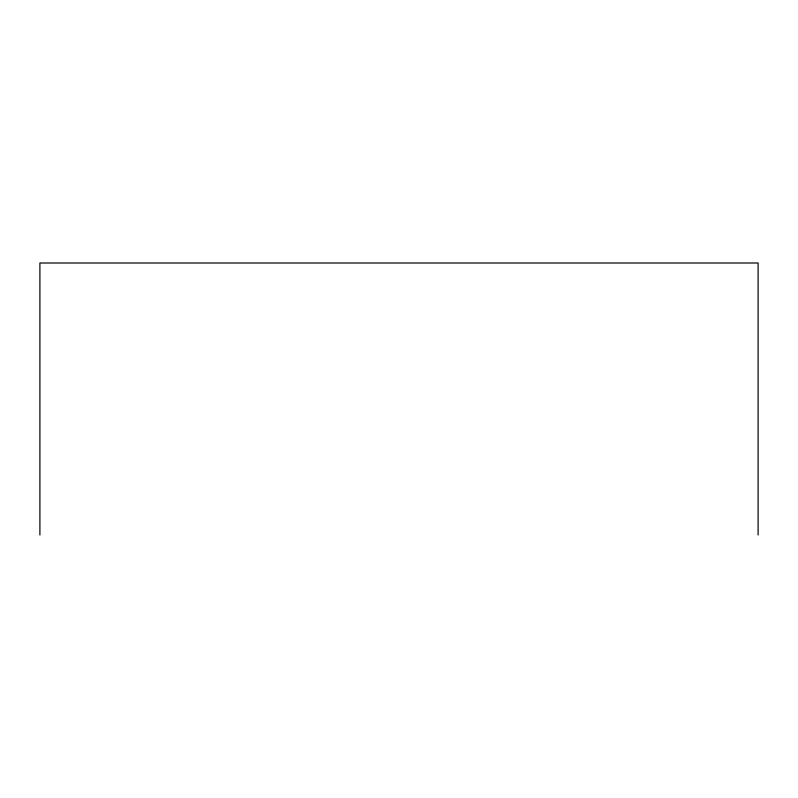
<?xml version="1.0" encoding="UTF-8"?>
<svg xmlns="http://www.w3.org/2000/svg" width="798" height="798" viewBox="0 0 798 798"><rect width="100%" height="100%" fill="white"/><g stroke="black" fill="none" stroke-linecap="round" stroke-linejoin="round"><path stroke-width="1.2" d="M758.1 534.999L758.1 263.001L39.9 263.001L39.9 534.999"/></g></svg>
